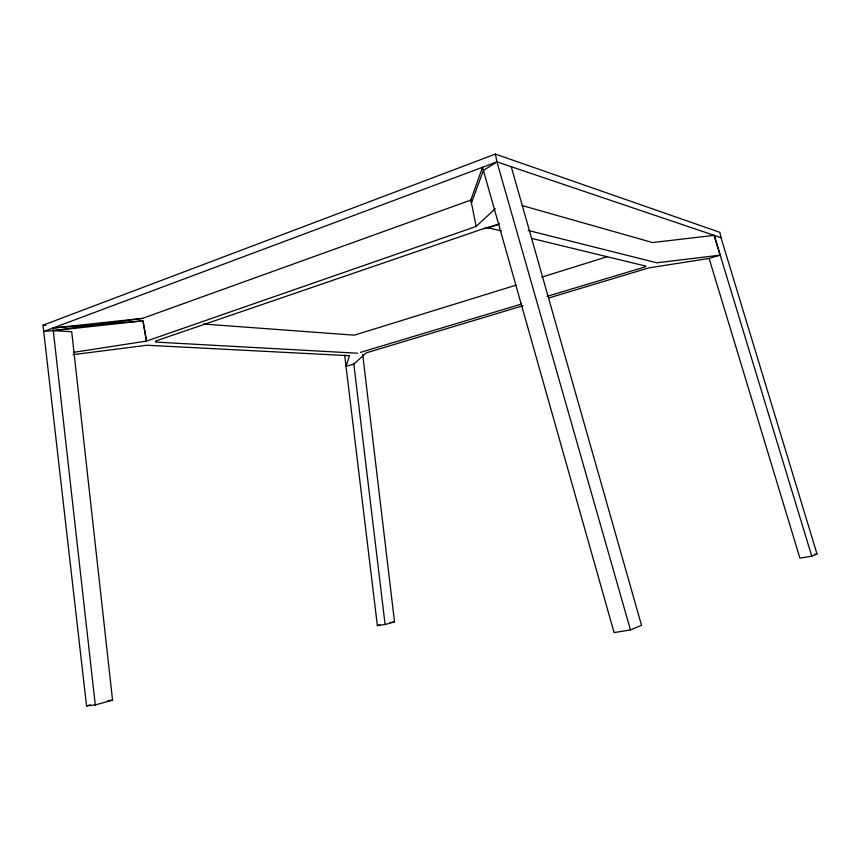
<?xml version="1.0" encoding="UTF-8"?>
<svg xmlns="http://www.w3.org/2000/svg" width="860" height="860" viewBox="0 0 860 860"><rect width="100%" height="100%" fill="white"/><g stroke="black" fill="none" stroke-linecap="round" stroke-linejoin="round"><path stroke-width="1.29" d="M73.992 352.288L146.512 341.087L476.15 226.438L495.306 208.636M709.253 258.903L799.908 558.14L811.765 556.162L817 553.947L721.013 237.672L496.951 161.884L483.406 170.42L471.441 203.035L470.85 200.068L482.524 167.281L614.083 632.573L630.466 629.95L641.517 625.274L511.248 166.711M495.381 154.09L43 325.198L86.548 705.909L95.277 704.953L112.552 700.147L71.703 331.745L53.277 330.648L44.053 331.347L496.951 161.884L495.381 154.09L719.863 232.34L721.013 237.672M95.277 704.953L53.277 330.648L142.524 318.372L470.85 200.068L476.15 226.438M155.681 341.012L483.718 228.609L499.649 223.987L488.329 227.889L483.718 228.609M516.064 285.154L354.266 335.174L203.616 324.037M541.714 277.156L607.106 256.753M360.469 352.385L521.278 304.107M547.003 296.388L644.774 267.03L645.871 266.116L531.297 238.317M523.009 305.719L366.285 352.847L353.815 364.07L346.021 366.403L349.493 355.707L147.006 345.247L73.046 354.664M548.702 298.001L648.902 267.868L709.102 258.441L720.175 255.151L714.165 235.35L652.557 242.552L522.181 205.561M86.548 705.909L90.343 704.834M344.656 355.159L377.368 625.596L379.916 624.887M377.368 625.596L385.097 624.521L394.536 621.909L362.694 354.395M814.442 554.388L817 553.947M389.806 622.608L394.536 621.909M720.175 255.151L656.814 262.805L528.19 230.437M107.769 700.696L112.552 700.147M52.987 328.015L142.964 320.855L146.512 341.087L142.964 320.877L53.277 330.648L52.987 328.015L142.524 318.372M155.542 342.076L357.706 353.223M45.677 325.37L43 325.198L45.666 325.402M501.326 230.953L488.308 227.792M714.165 235.35L811.765 556.162M496.951 161.884L630.466 629.95M353.718 363.135L385.097 624.521"/></g></svg>
